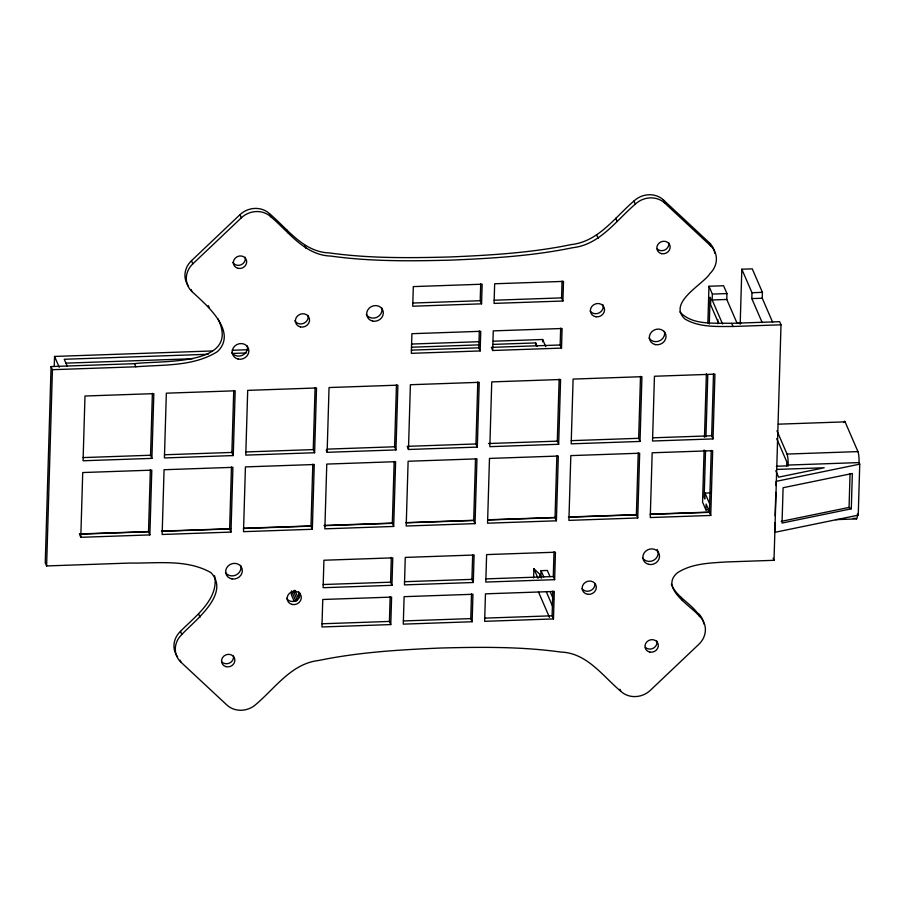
<?xml version="1.0" encoding="UTF-8"?>
<svg xmlns="http://www.w3.org/2000/svg" width="905" height="905" viewBox="0 0 905 905"><rect width="100%" height="100%" fill="white"/><g stroke="black" fill="none" stroke-linecap="round" stroke-linejoin="round"><path stroke-width="1.36" d="M217.992 318.877C241.601 366.944 160.038 360.156 134.517 363.674L51.076 366.57L45.25 562.808L46.608 565.942L130.048 563.046C156.859 563.544 186.713 558.781 211.001 572.684C230.922 593.997 194.089 621.124 181.826 634.495A21.143 19.344 -23.4 0 0 181 662.245L226.884 705.018A21.143 19.344 -23.4 0 0 256.387 703.988C275.595 687.608 291.727 663.456 318.956 660.435C358.787 652.177 399.546 649.779 440.09 648.037C480.306 646.985 520.794 646.487 560.727 652.053C586.983 652.844 602.64 676.035 620.853 691.341A21.143 19.344 -23.4 0 0 650.356 690.323L698.864 644.281A21.143 19.344 -23.4 0 0 699.689 616.52C692.868 604.042 676.917 597.99 671.34 584.268M46.608 565.942L52.433 369.693L51.076 366.57M54.266 366.287L54.549 356.434L212.551 350.948M80.794 537.31L82.717 472.546L151.791 470.148L149.868 534.912L80.794 537.31L79.889 535.217M151.904 458.383L153.827 393.63L84.991 396.017L83.068 460.769L151.904 458.383L150.547 455.249L152.391 393.313M149.868 534.912L148.511 531.778L150.354 469.831M230.979 532.095L232.902 467.331L164.065 469.729L162.142 534.482L230.979 532.095L229.632 528.961L231.465 467.014M233.252 455.566L235.176 390.802L166.339 393.189L164.416 457.953L233.252 455.566L231.895 452.432L233.739 390.485M291.501 590.875L291.387 594.8L294.136 601.146M298.718 591.678L298.514 598.68L294.86 590.252M299.284 597.164L299.408 592.967M312.338 529.278L314.261 464.514L245.425 466.901L243.502 531.665L312.338 529.278L310.981 526.144L312.813 464.197M314.612 452.738L316.524 387.974L247.699 390.372L245.775 455.125L314.612 452.738L313.254 449.604L315.087 387.668M327.124 452.308L329.047 387.544L397.883 385.157L395.96 449.921L327.124 452.308L326.219 450.215M390.779 624.574L391.594 597.096L322.757 599.483L321.942 626.961L390.779 624.574L389.422 621.441L390.157 596.712M391.944 585.32L392.759 557.853L323.922 560.24L323.108 587.707L391.944 585.32L390.587 582.187L391.322 557.469M393.686 526.45L395.609 461.686L326.773 464.084L324.85 528.837L393.686 526.45L392.329 523.316L394.173 461.369M395.96 449.921L394.603 446.787L396.447 384.84M408.472 449.48L410.395 384.727L479.231 382.329L477.308 447.093L408.472 449.48L407.567 447.398M472.127 621.746L472.942 594.28L404.105 596.667L403.291 624.133L472.127 621.746L470.77 618.613L471.505 593.895M473.292 582.503L474.107 555.025L405.27 557.412L404.456 584.89L473.292 582.503L471.935 579.37L472.67 554.641M475.035 523.622L476.958 458.869L408.121 461.256L406.198 526.02L475.035 523.622L473.688 520.499L475.521 458.552M477.308 447.093L475.951 443.959L477.795 382.012M480.159 350.936L480.747 331.309L411.911 333.696L411.334 353.323L480.159 350.936L478.813 347.803L479.311 330.981M481.562 303.831L482.15 284.215L413.314 286.602L412.725 306.229L481.562 303.831L480.204 300.709L480.702 283.887M492.682 350.495L493.259 330.879L562.096 328.492L561.519 348.108L492.682 350.495L491.777 348.414M535.602 345.529L535.681 342.916L493.327 344.386M533.611 577.899L533.882 568.747L539.968 574.415L541.529 578.024M542.593 341.852L542.661 339.499L493.293 341.208M539.889 577.028L539.968 574.415M540.851 577.673L541.066 570.67L547.321 570.444L550.036 576.711M553.475 618.93L554.29 591.451L485.453 593.838L484.639 621.316L553.475 618.93L552.118 615.796L552.853 591.067M554.641 579.675L555.455 552.208L486.619 554.595L485.804 582.062L554.641 579.675L553.283 576.542L554.018 551.824M556.394 520.805L558.317 456.041L489.481 458.428L487.557 523.192L556.394 520.805L555.037 517.671L556.869 455.724M558.668 444.276L560.58 379.512L491.743 381.899L489.831 446.663L558.668 444.276L557.31 441.142L559.143 379.195M561.519 348.108L560.161 344.975L560.659 328.164M562.91 301.014L563.498 281.387L494.662 283.774L494.073 303.401L562.91 301.014L561.564 297.881L562.062 281.059M637.742 517.977L639.665 453.224L570.829 455.611L568.906 520.375L637.742 517.977L636.385 514.855L638.229 452.907M640.016 441.448L641.939 376.684L573.103 379.082L571.179 443.835L640.016 441.448L638.659 438.314L640.502 376.367M704.113 449.921L702.563 502.117L705.945 509.945L708.604 509.854M704.486 437.217L706.375 373.731M707.88 322.938L708.966 286.252L723.57 285.742L726.953 293.571L726.783 299.465L736.953 322.949L741.116 322.802M705.527 450.882L704.147 497.399L704.825 498.972L705.006 493.078L710.561 492.886M705.945 436.787L707.789 374.76M709.294 324.013L710.086 297.236L710.764 298.797L710.595 304.691L718.728 323.481M705.945 509.945L706.126 504.062L709.95 512.897M722.563 323.967L712.178 299.974L712.359 294.08L708.966 286.252M710.753 515.454L712.676 450.69L652.177 452.783L650.254 517.547L710.753 515.454L709.396 512.321L711.228 450.373M713.027 438.914L714.939 374.15L654.451 376.254L652.528 441.018L713.027 438.914L711.669 435.78L713.502 373.833M717.642 323.73L717.767 319.499M740.188 324.239L741.829 269.215L752.259 268.853L762.417 292.349L762.248 298.231L772.632 322.225M762.202 322.587L751.817 298.593L751.987 292.711L741.829 269.215M774.929 522.728L774.635 532.378L858.234 515.171L859.75 464.152L859.071 462.591A8.462 1.346 88 0 0 857.951 451.606L845.078 421.854L778.323 424.173M775.133 515.839L775.823 492.388M776.026 485.499L776.151 481.358L859.75 464.152M699.689 616.52C692.472 606.825 658.919 588.51 677.381 572.808C691.646 563.487 709.565 563.057 726.036 561.971L774.013 560.308L781.004 324.816L779.646 321.682L731.67 323.345C714.565 322.689 692.642 325.811 679.87 311.942M786.671 466.052L786.796 461.912L776.716 438.631M851.3 508.802L782.044 523.056L783.097 487.727L852.34 473.485L851.3 508.802L849.06 507.411L850.067 473.507M177.595 656.849A21.143 19.344 -23.4 0 1 180.468 631.362C194.552 616.837 219.248 599.223 214.576 575.772M188.591 286.206A21.143 19.344 -23.4 0 1 191.475 260.719L239.983 214.677A21.143 19.344 -23.4 0 1 269.486 213.659C287.7 228.965 303.345 252.156 329.612 252.948C369.545 258.513 410.033 258.016 450.249 256.963C490.793 255.221 531.552 252.823 571.372 244.565C598.612 241.545 614.744 217.392 633.952 201.012A21.143 19.344 -23.4 0 1 663.456 199.982L709.339 242.755A21.143 19.344 -23.4 0 1 714.871 253.355M52.433 369.693L135.863 366.797C163.183 364.568 193.512 366.751 217.562 351.513C238.354 331.4 205.288 304.046 192.007 291.602A21.143 19.344 -23.4 0 1 192.822 263.853L241.341 217.811A21.143 19.344 -23.4 0 1 270.844 216.793C289.046 232.099 304.702 255.278 330.959 256.081C370.903 261.647 411.39 261.149 451.606 260.097C492.15 258.355 532.909 255.957 572.729 247.699C599.97 244.667 616.09 220.526 635.31 204.145A21.143 19.344 -23.4 0 1 664.813 203.116L710.697 245.889A21.143 19.344 -23.4 0 1 709.871 273.638C703.773 284.068 667.132 302.53 684.904 319.001C699.248 327.565 716.941 326.445 733.027 326.479L781.004 324.816M781.196 521.382L849.06 507.411M412.771 303.039L480.204 300.709M494.13 300.222L561.564 297.881M712.359 294.08L726.953 293.571M751.987 292.711L762.417 292.349M712.178 299.974L726.783 299.465M751.817 298.593L762.248 298.231M232.302 350.269L247.823 349.726M411.47 344.047L479.186 341.694M208.218 354.274L64.255 359.274L67.298 366.321M232.212 353.448L246.33 352.961M411.47 347.226L479.22 344.873M411.379 350.144L478.813 347.803M491.325 347.373L560.161 344.975M65.545 363.154L192.573 358.742M83.113 457.591L150.547 455.249M164.472 454.774L231.895 452.432M245.821 451.946L313.254 449.604M327.169 449.129L394.603 446.787M407.114 446.346L475.951 443.959M488.474 443.529L557.31 441.142M571.225 440.656L638.659 438.314M652.584 437.828L711.669 435.78M776.954 430.78L787.033 454.072L857.951 451.606M787.033 454.072A8.462 1.346 88 0 1 788.153 465.046L859.071 462.591M776.343 466.256L788.493 465.826L788.153 465.046M776.637 469.423L824.206 467.772L778.572 477.161L775.8 470.747M79.527 533.961L148.759 531.563M161.475 531.122L230.707 528.712M243.434 528.271L311.252 525.918M323.967 525.477L393.2 523.079M405.915 522.638L473.734 520.285M487.863 519.787L555.681 517.434M568.397 516.993L636.215 514.64M650.344 514.153L709.69 512.094M79.436 534.176L148.511 531.778M162.199 531.303L229.632 528.961M243.547 528.486L310.981 526.144M324.895 525.658L392.329 523.316M406.255 522.83L473.688 520.499M487.603 520.013L555.037 517.671M568.951 517.185L636.385 514.855M650.31 514.368L709.396 512.321M853.189 518.429L855.972 518.327A8.462 1.346 88 0 0 857.555 513.61L858.234 515.171M835.541 519.64L856.402 518.916M323.153 584.528L390.587 582.187M404.501 581.711L471.935 579.37M485.861 578.883L553.283 576.542M294.962 592.345L292.179 592.447L296.082 601.474M321.988 623.783L389.422 621.441M403.336 620.954L470.77 618.613M484.695 618.138L552.118 615.796M709.339 242.755L710.697 245.889M731.67 323.345L733.027 326.479M663.456 199.982L664.813 203.116M633.952 201.012L635.31 204.145M773.108 558.215L774.013 560.308M615.762 218.275L617.12 221.408M596.757 235.153L598.115 238.286M705.006 493.078L709.814 504.209M681.126 597.357L682.483 600.49M542.661 339.499L545.794 346.717M535.681 342.916L537.197 346.434M619.948 689.259L620.853 691.341M541.066 570.67L543.769 576.926M550.285 591.961L553.532 599.483M546.235 591.599L552.74 606.633M533.882 568.747L538.045 578.374M538.475 591.949L549.459 617.334M304.725 245.289L306.082 248.411M286.693 229.7L288.05 232.823M269.486 213.659L270.844 216.793M239.983 214.677L241.341 217.811M191.475 260.719L192.822 263.853M208.308 305.562L209.202 307.643M191.102 289.521L192.007 291.602M293.344 590.931L297.507 600.558M134.517 363.674L135.863 366.797M198.659 614.099L200.016 617.233M180.468 631.362L181.826 634.495M54.549 356.434L59.244 367.272M180.095 660.164L181 662.245M698.332 613.398A21.143 19.344 -23.4 0 1 703.864 623.998M843.879 422.556A8.462 1.346 88 0 1 845.078 421.854M247.28 345.97A8.462 7.738 -23.4 0 1 242.133 355.416A8.462 7.738 -23.4 0 1 231.816 352.452M240.651 565.387A8.462 7.738 -23.4 0 1 235.99 575.037A8.462 7.738 -23.4 0 1 225.492 572.56M657.166 549.414A8.462 7.738 -23.4 0 1 653.795 560.24A8.462 7.738 -23.4 0 1 642.482 557.763M664.44 331.4A8.462 7.738 -23.4 0 1 659.417 340.902A8.462 7.738 -23.4 0 1 649.055 338.051M656.792 640.944A6.765 6.188 -23.4 0 1 653.478 648.116A6.765 6.188 -23.4 0 1 645.446 647.403M233.433 656.057A6.765 6.188 -23.4 0 1 232.268 660.808L231.08 662.075A6.765 6.188 -23.4 0 1 221.68 661.759M245.165 257.235A6.765 6.188 -23.4 0 1 241.047 264.803A6.765 6.188 -23.4 0 1 232.8 262.427M668.637 242.54A6.765 6.188 -23.4 0 1 665.311 249.712A6.765 6.188 -23.4 0 1 657.29 248.999M594.936 583.567A7.183 6.573 -23.4 0 1 590.298 590.693A7.183 6.573 -23.4 0 1 582.062 588.759M308.017 315.325A7.183 6.573 -23.4 0 1 303.639 323.356A7.183 6.573 -23.4 0 1 294.872 320.834M299.781 592.854A7.183 6.573 -23.4 0 1 295.403 600.886A7.183 6.573 -23.4 0 1 286.636 598.363M602.843 304.533A7.183 6.573 -23.4 0 1 599.212 312.859A7.183 6.573 -23.4 0 1 590.184 311.082M381.774 307.972A8.462 7.738 -23.4 0 1 376.627 317.429A8.462 7.738 -23.4 0 1 366.31 314.454M238.128 359.07A8.462 7.738 -23.4 0 0 248.637 349.092A8.462 7.738 -23.4 0 0 234.78 346.061A8.462 7.738 -23.4 0 0 238.128 359.07M655.412 344.613A8.462 7.738 -23.4 0 0 665.797 334.533A8.462 7.738 -23.4 0 0 651.894 331.649A8.462 7.738 -23.4 0 0 655.412 344.613M648.795 564.381A8.462 7.738 -23.4 0 0 659.304 554.414A8.462 7.738 -23.4 0 0 645.446 551.383A8.462 7.738 -23.4 0 0 648.795 564.381M231.997 578.928A8.462 7.738 -23.4 0 0 242.008 568.521A8.462 7.738 -23.4 0 0 227.97 566.145A8.462 7.738 -23.4 0 0 231.997 578.928M661.589 253.649A6.765 6.188 -23.4 0 0 669.994 245.674A6.765 6.188 -23.4 0 0 658.908 243.253A6.765 6.188 -23.4 0 0 661.589 253.649M238.117 268.344A6.765 6.188 -23.4 0 0 246.522 260.369A6.765 6.188 -23.4 0 0 235.436 257.936A6.765 6.188 -23.4 0 0 238.117 268.344M225.843 666.623A6.765 6.188 -23.4 0 0 234.791 659.191A6.765 6.188 -23.4 0 0 223.965 656.012A6.765 6.188 -23.4 0 0 225.843 666.623M649.745 652.053A6.765 6.188 -23.4 0 0 658.15 644.077A6.765 6.188 -23.4 0 0 647.064 641.645A6.765 6.188 -23.4 0 0 649.745 652.053M300.437 326.931A7.183 6.573 -23.4 0 0 309.374 318.458A7.183 6.573 -23.4 0 0 297.587 315.879A7.183 6.573 -23.4 0 0 300.437 326.931M596.033 316.795A7.183 6.573 -23.4 0 0 604.201 307.666A7.183 6.573 -23.4 0 0 592.153 306.082A7.183 6.573 -23.4 0 0 596.033 316.795M292.202 604.461A7.183 6.573 -23.4 0 0 301.127 595.988A7.183 6.573 -23.4 0 0 289.351 593.409A7.183 6.573 -23.4 0 0 292.202 604.461M587.99 594.347A7.183 6.573 -23.4 0 0 595.897 585.026A7.183 6.573 -23.4 0 0 583.793 583.759A7.183 6.573 -23.4 0 0 587.99 594.347M372.622 321.071A8.462 7.738 -23.4 0 0 383.12 311.105A8.462 7.738 -23.4 0 0 369.274 308.073A8.462 7.738 -23.4 0 0 372.622 321.071"/></g></svg>
